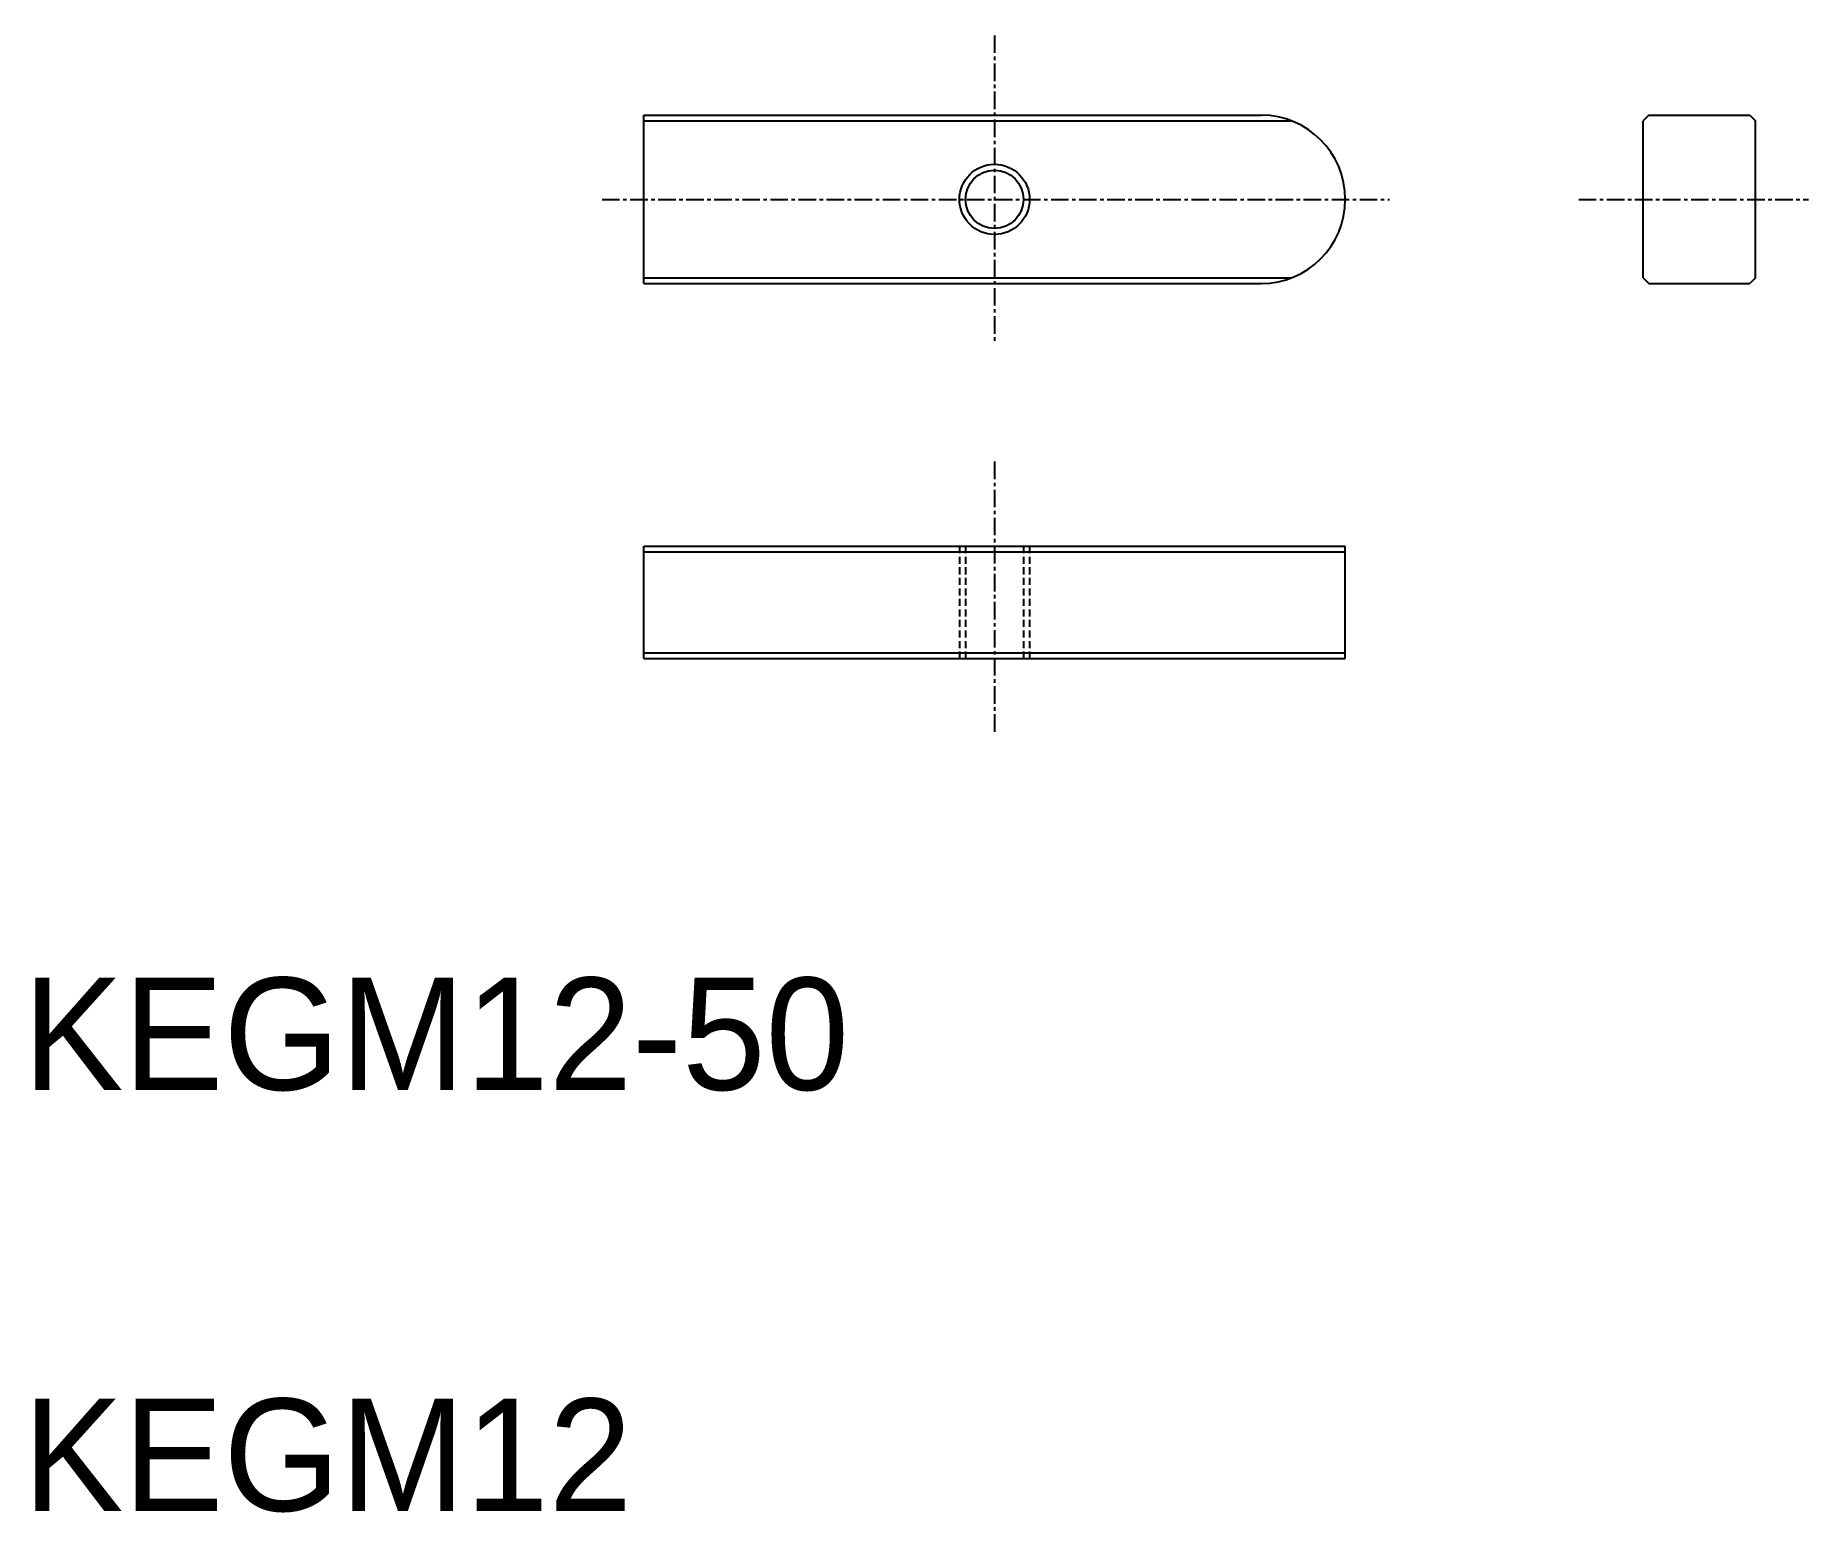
# Model space of a CAD drawing. Extents: x 21 to 147, y 20 to 125.
import ezdxf

# ---------------------------------------------------------------- set-up
doc = ezdxf.new("R2010")
doc.units = 0
doc.linetypes.add('CENTER', pattern=[2, 1.25, -0.25, 0.25, -0.25])
doc.linetypes.add('DASHED', pattern=[0.75, 0.5, -0.25])
doc.layers.get('0').update_dxf_attribs({"linetype": 'CONTINUOUS'})
doc.layers.add('CENTER', color=1, linetype='CENTER')

msp = doc.modelspace()

# ---------------------------------------------------------------- linework, layer by layer
at = {"color": 7, "linetype": 'CONTINUOUS'}
for p, q in [((64.23, 119.46), (108.23, 119.46)), ((64.23, 107.46), (64.23, 119.46)), ((135.87, 119.46), (135.47, 119.06)), ((135.47, 107.86), (135.47, 119.06)), ((135.87, 119.46), (143.07, 119.46)), ((143.07, 119.46), (143.47, 119.06)), ((143.47, 107.86), (143.47, 119.06)), ((64.23, 107.46), (108.23, 107.46)), ((135.47, 107.86), (135.87, 107.46)), ((135.87, 107.46), (143.07, 107.46)), ((143.47, 107.86), (143.07, 107.46)), ((64.23, 88.74), (114.23, 88.74)), ((64.23, 80.74), (64.23, 88.74)), ((114.23, 80.74), (114.23, 88.74)), ((64.23, 80.74), (114.23, 80.74)), ((76.73, 80.74), (76.73, 80.74))]:
    msp.add_line(p, q, dxfattribs=at)
at = {"color": 3, "linetype": 'CONTINUOUS'}
for p, q in [((64.23, 119.06), (110.38, 119.06)), ((64.23, 107.86), (110.38, 107.86)), ((64.23, 88.34), (114.23, 88.34)), ((64.23, 81.14), (114.23, 81.14))]:
    msp.add_line(p, q, dxfattribs=at)
at = {"color": 3, "linetype": 'DASHED'}
for p, q in [((86.73, 88.74), (86.73, 80.74)), ((87.16, 88.74), (87.16, 80.74)), ((91.3, 88.74), (91.3, 80.74)), ((91.73, 88.74), (91.73, 80.74))]:
    msp.add_line(p, q, dxfattribs=at)
at = {"color": 3, "linetype": 'CONTINUOUS'}
msp.add_circle((89.23, 113.46), 2.5, dxfattribs=at)
at = {"color": 7, "linetype": 'CONTINUOUS'}
msp.add_circle((89.23, 113.46), 2.07, dxfattribs=at)
msp.add_arc((108.23, 113.46), 6, 270, 90, dxfattribs=at)
at = {"layer": 'CENTER', "color": 1, "linetype": 'CENTER'}
for p, q in [((89.23, 125.14), (89.23, 103.19)), ((61.26, 113.46), (117.37, 113.46)), ((130.87, 113.46), (147.25, 113.46)), ((89.23, 94.77), (89.23, 75.5))]:
    msp.add_line(p, q, dxfattribs=at)

# ---------------------------------------------------------------- texts
at = {"color": 7, "linetype": 'CONTINUOUS'}
for s, p in [('KEGM12-50', (20, 50)), ('KEGM12', (20, 20))]:
    msp.add_text(s, height=8, dxfattribs=at).set_placement(p)

doc.saveas('drawing.dxf')
